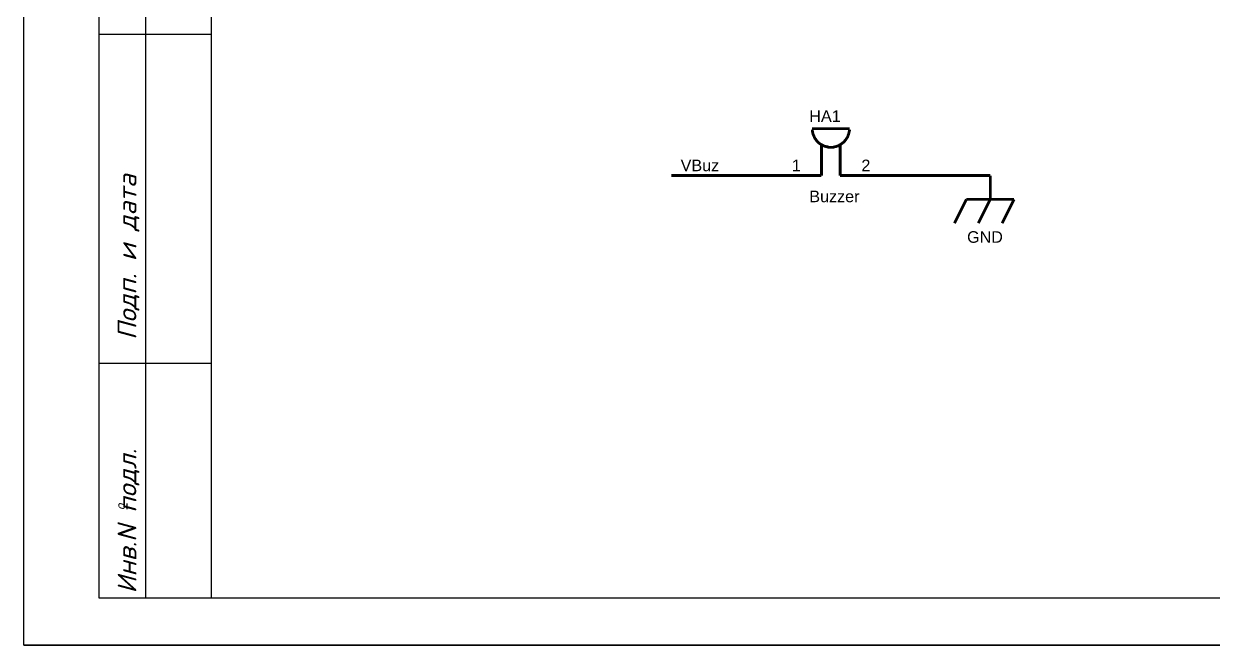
# Model space of a CAD drawing. Header units: millimetres. Extents: x 0 to 594, y 0 to 420.
# Drawn here: x 0 to 126.7, y 0 to 66.1 of the extents above; entities that cross this region are included whole.
import ezdxf
from ezdxf.enums import TextEntityAlignment as Align

# ---------------------------------------------------------------- set-up
doc = ezdxf.new("R2010")
doc.units = ezdxf.units.MM
for name, color, linetype in [('FORMATKA', 12, 'Continuous'), ('Sheet', 255, 'Continuous'), ('вспомогат', 4, 'Continuous')]:
    doc.layers.add(name, color=color, linetype=linetype)
doc.styles.get("Standard").update_dxf_attribs({"font": 'arial.ttf'})
doc.styles.add('TXT', font='simplex.shx', dxfattribs={"oblique": 15, "height": 2})

# ---------------------------------------------------------------- blocks, each defined once
blk = doc.blocks.new('fA2')
at = {"layer": 'FORMATKA', "color": 7}
for p, q in [((8.02, 5), (8.02, 150)), ((13.02, 5), (13.02, 150)), ((20.02, 65), (8.02, 65)), ((20.02, 30), (8.02, 30)), ((11.01, 14.47), (11.01, 15.1)), ((20.02, 5), (8.02, 5)), ((0, 0), (297, 0)), ((182, 0), (124, 0))]:
    blk.add_line(p, q, dxfattribs=at)
blk.add_lwpolyline([(0, 0), (0, 420), (594, 420), (594, 0)], close=True, dxfattribs=at)
blk.add_lwpolyline([(20, 5), (20, 415), (589, 415), (589, 5), (20, 5)], dxfattribs=at)
at = {"layer": 'FORMATKA', "color": 7, "style": 'TXT', "oblique": 15}
for s, height, p in [('Подп. и дата', 2, (12, 32.5)), ('Инв.N подл.', 2, (12, 5.5)), ('о', 1, (10.77, 14.39))]:
    blk.add_text(s, height=height, rotation=90, dxfattribs=at).set_placement(p)
for tag, height, rotation, p in [('ОБОЗНАЧЕНИЕ', 3.8, 180, (55.5, 409.5)), ('ПЕРВ.ПРИМЕНЕНИЕ', 3.3, 90, (18, 261.5))]:
    blk.add_attdef(tag, text='', height=height, rotation=rotation, dxfattribs=at).set_placement(p, align=Align.CENTER)
for tag, height, p in [('ОБОЗНАЧЕНИЕ', 5, (528, 49)), ('НАИМЕНОВАНИЕ1', 3, (504.5, 37)), ('МАСШТАБ', 5, (579, 30)), ('НАИМЕНОВАНИЕ2', 4, (504.5, 29)), ('НАИМЕНОВАНИЕ3', 2.5, (504.5, 21.5)), ('МАТЕРИАЛ1', 2.5, (504.5, 14)), ('МАТЕРИАЛ2', 2.5, (504.5, 8.5))]:
    blk.add_attdef(tag, text='', height=height, dxfattribs=at).set_placement(p, align=Align.CENTER)
for tag, p, height in [('РАЗРАБОТАЛ', (422.5, 31.5), 2), ('ПРОВЕРИЛ', (422.5, 26.5), 2), ('Т.КОНТР', (422.5, 21.5), 2), ('ЛИСТ', (552.5, 21), 2.5), ('ЛИСТОВ', (575.5, 21), 2.5), ('Н.КОНТР', (422.5, 11.5), 2), ('УТВЕРДИЛ', (422.5, 6.5), 2)]:
    blk.add_attdef(tag, p, '', height=height, dxfattribs=at)

msp = doc.modelspace()

# ---------------------------------------------------------------- linework, layer by layer
at = {"layer": 'Sheet', "color": 0, "const_width": 0.3}
for points in [[(84.01, 54.99), (88.01, 54.99)], [(84.03, 54.87), (84.03, 54.76), (84.05, 54.65), (84.07, 54.57), (84.09, 54.46), (84.11, 54.38), (84.16, 54.27), (84.2, 54.19), (84.24, 54.1), (84.28, 54.02), (84.32, 53.93), (84.39, 53.85), (84.43, 53.79), (84.49, 53.7), (84.56, 53.64), (84.62, 53.55), (84.68, 53.49), (84.77, 53.43), (84.85, 53.38), (84.92, 53.32), (85, 53.28), (85.09, 53.24), (85.17, 53.19), (85.26, 53.15), (85.34, 53.11), (85.45, 53.09), (85.53, 53.07), (85.64, 53.05), (85.72, 53.02), (85.83, 53), (85.93, 53), (86.02, 53), (86.12, 53)], [(86.12, 53), (86.21, 53), (86.31, 53.02), (86.4, 53.05), (86.48, 53.07), (86.59, 53.09), (86.67, 53.13), (86.76, 53.15), (86.84, 53.19), (86.91, 53.24), (86.99, 53.28), (87.08, 53.32), (87.14, 53.38), (87.22, 53.43), (87.29, 53.49), (87.35, 53.53), (87.42, 53.6), (87.48, 53.66), (87.52, 53.74), (87.58, 53.81), (87.63, 53.87), (87.69, 53.96), (87.73, 54.02), (87.78, 54.1), (87.82, 54.19), (87.84, 54.27), (87.88, 54.36), (87.9, 54.44), (87.92, 54.53), (87.94, 54.61), (87.97, 54.7), (87.99, 54.8), (87.99, 54.89)], [(84.98, 53.3), (85, 53.3)], [(85, 53.3), (85, 50)], [(87.01, 53.3), (86.99, 53.3)], [(86.99, 53.3), (86.99, 50)], [(82, 50), (69, 50)], [(84.01, 50), (82, 50)], [(85, 50), (84.01, 50)], [(86.99, 50), (88.01, 50)], [(88.01, 50), (90, 50)], [(102.99, 50), (90, 50)], [(102.99, 50), (102.99, 47.46)], [(100.45, 47.46), (99.18, 44.92)], [(100.45, 47.46), (105.53, 47.46)], [(102.99, 47.46), (101.72, 44.92)], [(105.53, 47.46), (104.26, 44.92)]]:
    msp.add_lwpolyline(points, dxfattribs=at)

# ---------------------------------------------------------------- block references
at = {"layer": 'вспомогат', "color": 7}
msp.add_blockref('fA2', (0, 0), dxfattribs=at)

# ---------------------------------------------------------------- texts
at = {"layer": 'Sheet', "color": 0}
for s, height, p in [('HA1', 1.228, (83.71, 55.71)), ('VBuz', 1.228, (70, 50.46)), ('1', 1.23, (81.85, 50.46)), ('2', 1.23, (89.26, 50.46)), ('Buzzer', 1.228, (83.71, 47.16)), ('GND', 1.228, (100.52, 42.84))]:
    msp.add_text(s, height=height, dxfattribs=at).set_placement(p)

doc.saveas('drawing.dxf')
